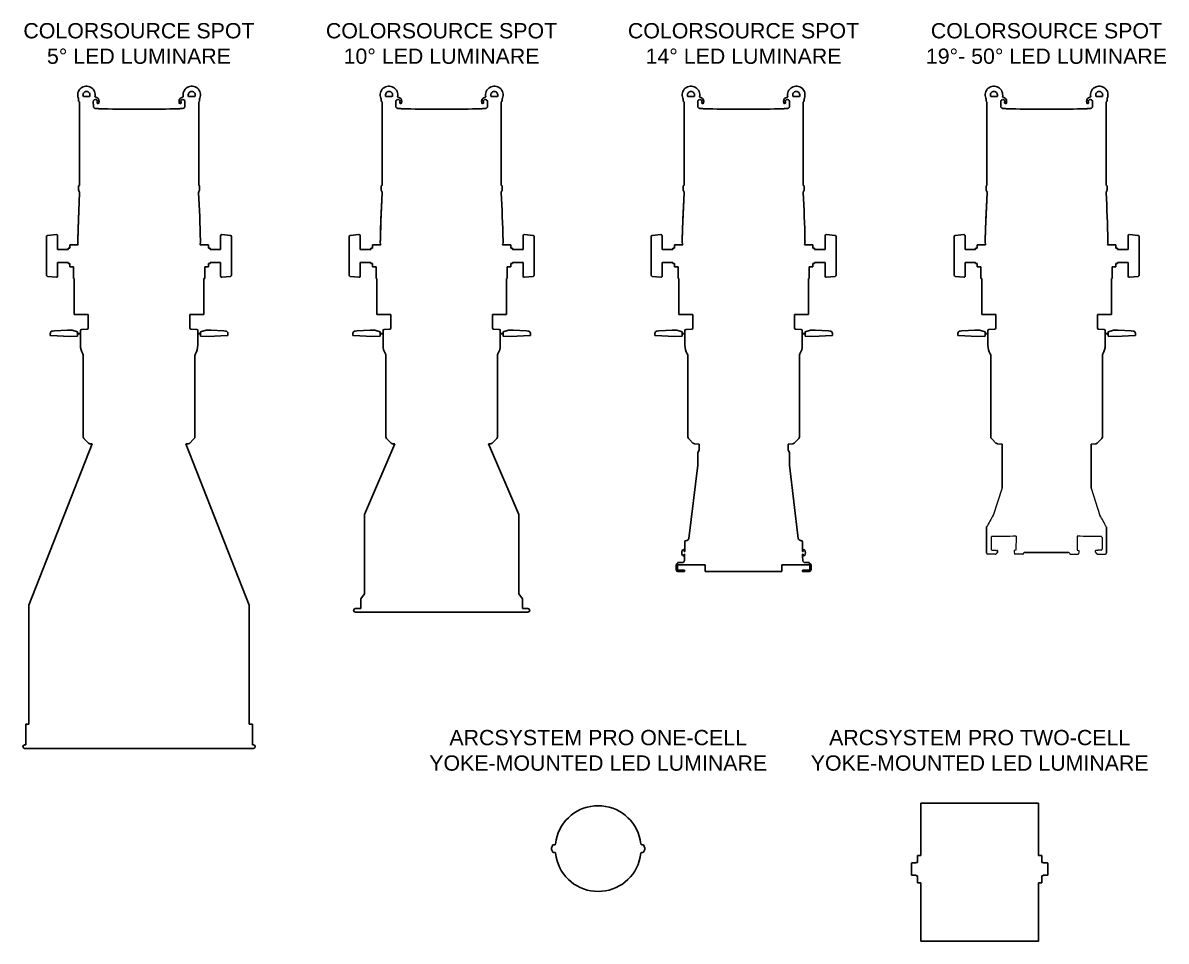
# Model space of a CAD drawing. Header units: inches. Extents: x 0 to 310, y 0 to 246.
# Drawn here: x 65.7 to 131.2, y 192.9 to 245.5 of the extents above; entities that cross this region are included whole.
import ezdxf

# ---------------------------------------------------------------- set-up
doc = ezdxf.new("R2010")
doc.units = ezdxf.units.IN
doc.header["$MEASUREMENT"] = 0
doc.layers.add('TEXT', color=1, linetype='Continuous')
doc.styles.add('ARIAL', font='arial.ttf')

msp = doc.modelspace()

# ---------------------------------------------------------------- linework, layer by layer
for p, q in [((68.898, 241.043), (68.898, 241.166)), ((68.948, 236.219), (68.948, 241.02)), ((69.739, 241.028), (69.743, 240.705)), ((74.989, 241.028), (74.985, 240.705)), ((75.78, 236.219), (75.78, 241.02)), ((75.831, 241.043), (75.831, 241.166)), ((86.23, 241.043), (86.23, 241.166)), ((86.28, 236.219), (86.28, 241.02)), ((87.071, 241.028), (87.075, 240.705)), ((92.321, 241.028), (92.317, 240.705)), ((93.113, 236.219), (93.113, 241.02)), ((93.163, 241.043), (93.163, 241.166)), ((103.528, 241.043), (103.528, 241.166)), ((103.578, 236.219), (103.578, 241.02)), ((104.369, 241.028), (104.373, 240.705)), ((109.619, 241.028), (109.615, 240.705)), ((110.41, 236.219), (110.41, 241.02)), ((110.461, 241.043), (110.461, 241.166)), ((120.882, 241.043), (120.882, 241.166)), ((120.932, 236.219), (120.932, 241.02)), ((121.723, 241.028), (121.727, 240.705)), ((126.973, 241.028), (126.969, 240.705)), ((127.764, 236.219), (127.764, 241.02)), ((127.815, 241.043), (127.815, 241.166)), ((68.948, 240.998), (68.948, 236.224)), ((69.781, 240.66), (69.743, 240.705)), ((70.022, 240.887), (69.963, 240.943)), ((70.058, 240.617), (70.344, 240.602)), ((74.67, 240.617), (74.384, 240.602)), ((74.706, 240.887), (74.765, 240.943)), ((74.948, 240.66), (74.985, 240.705)), ((75.781, 236.224), (75.781, 240.998)), ((86.28, 240.998), (86.28, 236.224)), ((87.113, 240.66), (87.075, 240.705)), ((87.354, 240.887), (87.296, 240.943)), ((87.39, 240.617), (87.676, 240.602)), ((92.002, 240.617), (91.716, 240.602)), ((92.039, 240.887), (92.097, 240.943)), ((92.28, 240.66), (92.317, 240.705)), ((93.113, 236.224), (93.113, 240.998)), ((103.578, 240.998), (103.578, 236.224)), ((104.411, 240.66), (104.373, 240.705)), ((104.652, 240.887), (104.593, 240.943)), ((104.688, 240.617), (104.974, 240.602)), ((109.3, 240.617), (109.014, 240.602)), ((109.336, 240.887), (109.395, 240.943)), ((109.577, 240.66), (109.615, 240.705)), ((110.411, 236.224), (110.411, 240.998)), ((120.932, 240.998), (120.932, 236.224)), ((121.765, 240.66), (121.727, 240.705)), ((122.006, 240.887), (121.947, 240.943)), ((122.042, 240.617), (122.328, 240.602)), ((126.654, 240.617), (126.368, 240.602)), ((126.69, 240.887), (126.749, 240.943)), ((126.932, 240.66), (126.969, 240.705)), ((127.765, 236.224), (127.765, 240.998)), ((68.897, 235.98), (68.897, 236.177)), ((68.939, 235.875), (68.914, 235.917)), ((75.79, 235.875), (75.814, 235.917)), ((75.83, 236.181), (75.831, 236.177)), ((75.831, 236.177), (75.831, 235.98)), ((86.23, 235.98), (86.23, 236.177)), ((86.271, 235.875), (86.246, 235.917)), ((93.122, 235.875), (93.146, 235.917)), ((93.163, 236.181), (93.163, 236.177)), ((93.163, 236.177), (93.163, 235.98)), ((103.527, 235.98), (103.527, 236.177)), ((103.569, 235.875), (103.544, 235.917)), ((110.42, 235.875), (110.444, 235.917)), ((110.46, 236.181), (110.461, 236.177)), ((110.461, 236.177), (110.461, 235.98)), ((120.881, 235.98), (120.881, 236.177)), ((120.923, 235.875), (120.898, 235.917)), ((127.774, 235.875), (127.798, 235.917)), ((127.814, 236.181), (127.815, 236.177)), ((127.815, 236.177), (127.815, 235.98)), ((67.068, 233.186), (67.068, 233.295)), ((67.068, 232.13), (67.068, 233.186)), ((67.625, 233.404), (67.125, 233.352)), ((67.693, 233.349), (67.693, 233.212)), ((67.693, 233.212), (67.693, 232.56)), ((77.036, 233.349), (77.036, 233.212)), ((77.036, 233.212), (77.036, 232.56)), ((77.104, 233.404), (77.604, 233.352)), ((77.661, 233.186), (77.661, 233.295)), ((77.661, 232.13), (77.661, 233.186)), ((84.4, 233.186), (84.4, 233.295)), ((84.4, 232.13), (84.4, 233.186)), ((84.957, 233.404), (84.457, 233.352)), ((85.025, 233.349), (85.025, 233.212)), ((85.025, 233.212), (85.025, 232.56)), ((94.368, 233.349), (94.368, 233.212)), ((94.368, 233.212), (94.368, 232.56)), ((94.436, 233.404), (94.936, 233.352)), ((94.993, 233.186), (94.993, 233.295)), ((94.993, 232.13), (94.993, 233.186)), ((101.698, 233.186), (101.698, 233.295)), ((101.698, 232.13), (101.698, 233.186)), ((102.255, 233.404), (101.755, 233.352)), ((102.323, 233.349), (102.323, 233.212)), ((102.323, 233.212), (102.323, 232.56)), ((111.666, 233.349), (111.666, 233.212)), ((111.666, 233.212), (111.666, 232.56)), ((111.734, 233.404), (112.234, 233.352)), ((112.291, 233.186), (112.291, 233.295)), ((112.291, 232.13), (112.291, 233.186)), ((119.052, 233.186), (119.052, 233.295)), ((119.052, 232.13), (119.052, 233.186)), ((119.609, 233.404), (119.109, 233.352)), ((119.677, 233.349), (119.677, 233.212)), ((119.677, 233.212), (119.677, 232.56)), ((129.02, 233.349), (129.02, 233.212)), ((129.02, 233.212), (129.02, 232.56)), ((129.088, 233.404), (129.588, 233.352)), ((129.645, 233.186), (129.645, 233.295)), ((129.645, 232.13), (129.645, 233.186)), ((68.301, 232.56), (67.693, 232.56)), ((68.318, 232.623), (68.301, 232.623)), ((68.301, 232.56), (68.301, 232.623)), ((68.396, 232.623), (68.318, 232.623)), ((68.873, 232.81), (68.396, 232.81)), ((68.396, 232.81), (68.396, 232.623)), ((68.851, 232.948), (68.85, 232.951)), ((76.333, 232.81), (75.856, 232.81)), ((75.873, 233.053), (75.878, 233.053)), ((75.878, 233.053), (75.878, 233.057)), ((75.878, 232.948), (75.878, 232.951)), ((76.333, 232.81), (76.333, 232.623)), ((76.411, 232.623), (76.333, 232.623)), ((76.427, 232.623), (76.411, 232.623)), ((76.427, 232.56), (76.427, 232.623)), ((76.427, 232.56), (77.036, 232.56)), ((85.633, 232.56), (85.025, 232.56)), ((85.65, 232.623), (85.633, 232.623)), ((85.633, 232.56), (85.633, 232.623)), ((85.728, 232.623), (85.65, 232.623)), ((86.205, 232.81), (85.728, 232.81)), ((85.728, 232.81), (85.728, 232.623)), ((86.183, 232.948), (86.182, 232.951)), ((93.665, 232.81), (93.188, 232.81)), ((93.205, 233.053), (93.21, 233.053)), ((93.21, 233.053), (93.21, 233.057)), ((93.21, 232.948), (93.211, 232.951)), ((93.665, 232.81), (93.665, 232.623)), ((93.743, 232.623), (93.665, 232.623)), ((93.759, 232.623), (93.743, 232.623)), ((93.759, 232.56), (93.759, 232.623)), ((93.759, 232.56), (94.368, 232.56)), ((102.931, 232.56), (102.323, 232.56)), ((102.948, 232.623), (102.931, 232.623)), ((102.931, 232.56), (102.931, 232.623)), ((103.026, 232.623), (102.948, 232.623)), ((103.502, 232.81), (103.026, 232.81)), ((103.026, 232.81), (103.026, 232.623)), ((103.48, 232.948), (103.48, 232.951)), ((110.963, 232.81), (110.486, 232.81)), ((110.502, 233.053), (110.508, 233.053)), ((110.508, 233.053), (110.508, 233.057)), ((110.508, 232.948), (110.508, 232.951)), ((110.963, 232.81), (110.963, 232.623)), ((111.041, 232.623), (110.963, 232.623)), ((111.057, 232.623), (111.041, 232.623)), ((111.057, 232.56), (111.057, 232.623)), ((111.057, 232.56), (111.666, 232.56)), ((120.285, 232.56), (119.677, 232.56)), ((120.302, 232.623), (120.285, 232.623)), ((120.285, 232.56), (120.285, 232.623)), ((120.38, 232.623), (120.302, 232.623)), ((120.857, 232.81), (120.38, 232.81)), ((120.38, 232.81), (120.38, 232.623)), ((120.834, 232.948), (120.834, 232.951)), ((128.317, 232.81), (127.84, 232.81)), ((127.857, 233.053), (127.862, 233.053)), ((127.862, 233.053), (127.862, 233.057)), ((127.862, 232.948), (127.862, 232.951)), ((128.317, 232.81), (128.317, 232.623)), ((128.395, 232.623), (128.317, 232.623)), ((128.411, 232.623), (128.395, 232.623)), ((128.411, 232.56), (128.411, 232.623)), ((128.411, 232.56), (129.02, 232.56)), ((67.068, 232.13), (67.068, 232.038)), ((67.068, 231.076), (67.068, 232.038)), ((77.661, 232.13), (77.661, 232.038)), ((77.661, 231.076), (77.661, 232.038)), ((84.4, 232.13), (84.4, 232.038)), ((84.4, 231.076), (84.4, 232.038)), ((94.993, 232.13), (94.993, 232.038)), ((94.993, 231.076), (94.993, 232.038)), ((101.698, 232.13), (101.698, 232.038)), ((101.698, 231.076), (101.698, 232.038)), ((112.291, 232.13), (112.291, 232.038)), ((112.291, 231.076), (112.291, 232.038)), ((119.052, 232.13), (119.052, 232.038)), ((119.052, 231.076), (119.052, 232.038)), ((129.645, 232.13), (129.645, 232.038)), ((129.645, 231.076), (129.645, 232.038)), ((67.068, 231.184), (67.068, 231.076)), ((67.693, 231.81), (68.301, 231.81)), ((67.693, 231.81), (67.693, 231.021)), ((68.301, 231.748), (68.301, 231.81)), ((68.301, 231.748), (68.318, 231.748)), ((68.318, 231.748), (68.396, 231.748)), ((68.396, 231.748), (68.396, 231.56)), ((68.606, 231.56), (68.396, 231.56)), ((68.606, 230.885), (68.606, 231.56)), ((76.122, 231.56), (76.122, 230.885)), ((76.333, 231.56), (76.122, 231.56)), ((76.333, 231.748), (76.411, 231.748)), ((76.333, 231.748), (76.333, 231.56)), ((76.411, 231.748), (76.427, 231.748)), ((76.411, 231.748), (76.411, 231.748)), ((76.427, 231.748), (76.427, 231.81)), ((77.036, 231.81), (76.427, 231.81)), ((77.036, 231.81), (77.036, 231.021)), ((77.661, 231.184), (77.661, 231.076)), ((84.4, 231.184), (84.4, 231.076)), ((85.025, 231.81), (85.633, 231.81)), ((85.025, 231.81), (85.025, 231.021)), ((85.633, 231.748), (85.633, 231.81)), ((85.633, 231.748), (85.65, 231.748)), ((85.65, 231.748), (85.728, 231.748)), ((85.728, 231.748), (85.728, 231.56)), ((85.938, 231.56), (85.728, 231.56)), ((85.938, 230.885), (85.938, 231.56)), ((93.454, 231.56), (93.454, 230.885)), ((93.665, 231.56), (93.454, 231.56)), ((93.665, 231.748), (93.743, 231.748)), ((93.665, 231.748), (93.665, 231.56)), ((93.743, 231.748), (93.759, 231.748)), ((93.743, 231.748), (93.743, 231.748)), ((93.759, 231.748), (93.759, 231.81)), ((94.368, 231.81), (93.759, 231.81)), ((94.368, 231.81), (94.368, 231.021)), ((94.993, 231.184), (94.993, 231.076)), ((101.698, 231.184), (101.698, 231.076)), ((102.323, 231.81), (102.931, 231.81)), ((102.323, 231.81), (102.323, 231.021)), ((102.931, 231.748), (102.931, 231.81)), ((102.931, 231.748), (102.948, 231.748)), ((102.948, 231.748), (103.026, 231.748)), ((103.026, 231.748), (103.026, 231.56)), ((103.236, 231.56), (103.026, 231.56)), ((103.236, 230.885), (103.236, 231.56)), ((110.752, 231.56), (110.752, 230.885)), ((110.963, 231.56), (110.752, 231.56)), ((110.963, 231.748), (111.041, 231.748)), ((110.963, 231.748), (110.963, 231.56)), ((111.041, 231.748), (111.057, 231.748)), ((111.041, 231.748), (111.041, 231.748)), ((111.057, 231.748), (111.057, 231.81)), ((111.666, 231.81), (111.057, 231.81)), ((111.666, 231.81), (111.666, 231.021)), ((112.291, 231.184), (112.291, 231.076)), ((119.052, 231.184), (119.052, 231.076)), ((119.677, 231.81), (120.285, 231.81)), ((119.677, 231.81), (119.677, 231.021)), ((120.285, 231.748), (120.285, 231.81)), ((120.285, 231.748), (120.302, 231.748)), ((120.302, 231.748), (120.38, 231.748)), ((120.38, 231.748), (120.38, 231.56)), ((120.59, 231.56), (120.38, 231.56)), ((120.59, 230.885), (120.59, 231.56)), ((128.106, 231.56), (128.106, 230.885)), ((128.317, 231.56), (128.106, 231.56)), ((128.317, 231.748), (128.395, 231.748)), ((128.317, 231.748), (128.317, 231.56)), ((128.395, 231.748), (128.411, 231.748)), ((128.395, 231.748), (128.395, 231.748)), ((128.411, 231.748), (128.411, 231.81)), ((129.02, 231.81), (128.411, 231.81)), ((129.02, 231.81), (129.02, 231.021)), ((129.645, 231.184), (129.645, 231.076)), ((67.124, 231.013), (67.625, 230.966)), ((68.606, 230.885), (68.654, 230.885)), ((68.654, 228.829), (68.654, 230.885)), ((76.122, 230.885), (76.074, 230.885)), ((76.074, 230.885), (76.074, 228.829)), ((77.605, 231.013), (77.104, 230.966)), ((84.456, 231.013), (84.957, 230.966)), ((85.938, 230.885), (85.986, 230.885)), ((85.986, 228.829), (85.986, 230.885)), ((93.454, 230.885), (93.406, 230.885)), ((93.406, 230.885), (93.406, 228.829)), ((94.937, 231.013), (94.436, 230.966)), ((101.754, 231.013), (102.255, 230.966)), ((103.236, 230.885), (103.284, 230.885)), ((103.284, 228.829), (103.284, 230.885)), ((110.752, 230.885), (110.704, 230.885)), ((110.704, 230.885), (110.704, 228.829)), ((112.235, 231.013), (111.734, 230.966)), ((119.108, 231.013), (119.609, 230.966)), ((120.59, 230.885), (120.638, 230.885)), ((120.638, 228.829), (120.638, 230.885)), ((128.106, 230.885), (128.058, 230.885)), ((128.058, 230.885), (128.058, 228.829)), ((129.589, 231.013), (129.088, 230.966)), ((69.454, 228.829), (68.654, 228.829)), ((69.454, 228.053), (69.454, 228.829)), ((75.274, 228.829), (75.274, 228.053)), ((76.074, 228.829), (75.274, 228.829)), ((86.786, 228.829), (85.986, 228.829)), ((86.786, 228.053), (86.786, 228.829)), ((92.606, 228.829), (92.606, 228.053)), ((93.406, 228.829), (92.606, 228.829)), ((104.084, 228.829), (103.284, 228.829)), ((104.084, 228.053), (104.084, 228.829)), ((109.904, 228.829), (109.904, 228.053)), ((110.704, 228.829), (109.904, 228.829)), ((121.438, 228.829), (120.638, 228.829)), ((121.438, 228.053), (121.438, 228.829)), ((127.258, 228.829), (127.258, 228.053)), ((128.058, 228.829), (127.258, 228.829)), ((67.511, 227.884), (68.263, 227.923)), ((68.529, 227.929), (68.839, 227.837)), ((69.004, 227.743), (69.004, 227.912)), ((69.063, 227.974), (69.396, 227.991)), ((75.333, 227.991), (75.665, 227.974)), ((75.724, 227.912), (75.724, 227.743)), ((76.199, 227.929), (75.889, 227.837)), ((77.217, 227.884), (76.466, 227.923)), ((84.843, 227.884), (85.595, 227.923)), ((85.861, 227.929), (86.171, 227.837)), ((86.336, 227.743), (86.336, 227.912)), ((86.395, 227.974), (86.728, 227.991)), ((92.665, 227.991), (92.998, 227.974)), ((93.056, 227.912), (93.056, 227.743)), ((93.532, 227.929), (93.221, 227.837)), ((94.549, 227.884), (93.798, 227.923)), ((102.141, 227.884), (102.893, 227.923)), ((103.159, 227.929), (103.469, 227.837)), ((103.634, 227.743), (103.634, 227.912)), ((103.693, 227.974), (104.025, 227.991)), ((109.963, 227.991), (110.295, 227.974)), ((110.354, 227.912), (110.354, 227.743)), ((110.829, 227.929), (110.519, 227.837)), ((111.847, 227.884), (111.096, 227.923)), ((119.495, 227.884), (120.247, 227.923)), ((120.513, 227.929), (120.823, 227.837)), ((120.988, 227.743), (120.988, 227.912)), ((121.047, 227.974), (121.379, 227.991)), ((127.317, 227.991), (127.649, 227.974)), ((127.708, 227.912), (127.708, 227.743)), ((128.183, 227.929), (127.873, 227.837)), ((129.201, 227.884), (128.45, 227.923)), ((67.279, 227.624), (67.279, 227.743)), ((67.316, 227.622), (67.279, 227.624)), ((67.316, 227.622), (68.403, 227.565)), ((67.407, 227.878), (67.511, 227.884)), ((68.403, 227.565), (68.839, 227.59)), ((68.839, 227.837), (68.839, 227.743)), ((68.839, 227.743), (69.004, 227.743)), ((68.839, 227.713), (69.004, 227.713)), ((68.839, 227.59), (68.839, 227.713)), ((69.004, 227.065), (69.004, 227.713)), ((75.889, 227.743), (75.724, 227.743)), ((75.889, 227.713), (75.724, 227.713)), ((75.724, 227.713), (75.724, 227.065)), ((75.889, 227.837), (75.889, 227.743)), ((75.889, 227.713), (75.889, 227.591)), ((75.889, 227.59), (75.889, 227.687)), ((76.325, 227.565), (75.889, 227.59)), ((77.412, 227.622), (76.325, 227.565)), ((77.321, 227.878), (77.217, 227.884)), ((77.412, 227.622), (77.449, 227.624)), ((77.449, 227.624), (77.449, 227.743)), ((84.611, 227.624), (84.611, 227.743)), ((84.648, 227.622), (84.611, 227.624)), ((84.648, 227.622), (85.735, 227.565)), ((84.739, 227.878), (84.843, 227.884)), ((85.735, 227.565), (86.171, 227.59)), ((86.171, 227.837), (86.171, 227.743)), ((86.171, 227.743), (86.336, 227.743)), ((86.171, 227.713), (86.336, 227.713)), ((86.171, 227.59), (86.171, 227.713)), ((86.336, 227.065), (86.336, 227.713)), ((93.221, 227.743), (93.056, 227.743)), ((93.221, 227.713), (93.056, 227.713)), ((93.056, 227.713), (93.056, 227.065)), ((93.221, 227.837), (93.221, 227.743)), ((93.221, 227.713), (93.221, 227.591)), ((93.221, 227.59), (93.221, 227.687)), ((93.657, 227.565), (93.221, 227.59)), ((94.744, 227.622), (93.657, 227.565)), ((94.653, 227.878), (94.549, 227.884)), ((94.744, 227.622), (94.781, 227.624)), ((94.781, 227.624), (94.781, 227.743)), ((101.909, 227.624), (101.909, 227.743)), ((101.946, 227.622), (101.909, 227.624)), ((101.946, 227.622), (103.033, 227.565)), ((102.037, 227.878), (102.141, 227.884)), ((103.033, 227.565), (103.469, 227.59)), ((103.469, 227.837), (103.469, 227.743)), ((103.469, 227.743), (103.634, 227.743)), ((103.469, 227.713), (103.634, 227.713)), ((103.469, 227.59), (103.469, 227.713)), ((103.634, 227.065), (103.634, 227.713)), ((110.519, 227.743), (110.354, 227.743)), ((110.519, 227.713), (110.354, 227.713)), ((110.354, 227.713), (110.354, 227.065)), ((110.519, 227.837), (110.519, 227.743)), ((110.519, 227.713), (110.519, 227.591)), ((110.519, 227.59), (110.519, 227.687)), ((110.955, 227.565), (110.519, 227.59)), ((112.042, 227.622), (110.955, 227.565)), ((111.951, 227.878), (111.847, 227.884)), ((112.042, 227.622), (112.079, 227.624)), ((112.079, 227.624), (112.079, 227.743)), ((119.263, 227.624), (119.263, 227.743)), ((119.3, 227.622), (119.263, 227.624)), ((119.3, 227.622), (120.387, 227.565)), ((119.391, 227.878), (119.495, 227.884)), ((120.387, 227.565), (120.823, 227.59)), ((120.823, 227.837), (120.823, 227.743)), ((120.823, 227.743), (120.988, 227.743)), ((120.823, 227.713), (120.988, 227.713)), ((120.823, 227.59), (120.823, 227.713)), ((120.988, 227.065), (120.988, 227.713)), ((127.873, 227.743), (127.708, 227.743)), ((127.873, 227.713), (127.708, 227.713)), ((127.708, 227.713), (127.708, 227.065)), ((127.873, 227.837), (127.873, 227.743)), ((127.873, 227.713), (127.873, 227.591)), ((127.873, 227.59), (127.873, 227.687)), ((128.309, 227.565), (127.873, 227.59)), ((129.396, 227.622), (128.309, 227.565)), ((129.305, 227.878), (129.201, 227.884)), ((129.396, 227.622), (129.433, 227.624)), ((129.433, 227.624), (129.433, 227.743)), ((69.161, 226.526), (69.138, 226.565)), ((69.169, 221.811), (69.169, 226.495)), ((75.559, 226.495), (75.559, 221.811)), ((75.59, 226.565), (75.567, 226.526)), ((86.493, 226.526), (86.47, 226.565)), ((86.501, 221.811), (86.501, 226.495)), ((92.891, 226.495), (92.891, 221.811)), ((92.922, 226.565), (92.9, 226.526)), ((103.791, 226.526), (103.768, 226.565)), ((103.799, 221.811), (103.799, 226.495)), ((110.189, 226.495), (110.189, 221.811)), ((110.22, 226.565), (110.197, 226.526)), ((121.145, 226.526), (121.122, 226.565)), ((121.153, 221.811), (121.153, 226.495)), ((127.543, 226.495), (127.543, 221.811)), ((127.574, 226.565), (127.551, 226.526)), ((69.681, 221.411), (66.054, 212.18)), ((69.264, 221.665), (69.206, 221.722)), ((69.463, 221.465), (69.264, 221.665)), ((69.469, 221.459), (69.463, 221.465)), ((69.547, 221.423), (69.681, 221.411)), ((75.042, 221.411), (75.182, 221.423)), ((78.668, 212.18), (75.042, 221.411)), ((75.266, 221.465), (75.259, 221.459)), ((75.465, 221.665), (75.266, 221.465)), ((75.523, 221.722), (75.465, 221.665)), ((87.007, 221.412), (85.279, 217.376)), ((86.596, 221.665), (86.538, 221.722)), ((86.795, 221.465), (86.596, 221.665)), ((86.801, 221.459), (86.795, 221.465)), ((86.879, 221.423), (87.007, 221.412)), ((92.38, 221.411), (92.514, 221.423)), ((94.107, 217.376), (92.38, 221.411)), ((92.598, 221.465), (92.592, 221.459)), ((92.797, 221.665), (92.598, 221.465)), ((92.855, 221.722), (92.797, 221.665)), ((103.893, 221.665), (103.836, 221.722)), ((104.093, 221.465), (103.893, 221.665)), ((104.099, 221.459), (104.093, 221.465)), ((104.176, 221.423), (104.441, 221.4)), ((104.441, 221.4), (104.441, 221.049)), ((109.541, 221.399), (109.812, 221.423)), ((109.541, 221.049), (109.541, 221.399)), ((109.896, 221.465), (109.889, 221.459)), ((110.095, 221.665), (109.896, 221.465)), ((110.152, 221.722), (110.095, 221.665)), ((121.247, 221.665), (121.19, 221.722)), ((121.447, 221.465), (121.247, 221.665)), ((121.453, 221.459), (121.447, 221.465)), ((121.53, 221.423), (121.798, 221.4)), ((121.798, 221.4), (121.798, 218.898)), ((126.898, 221.4), (127.166, 221.423)), ((126.898, 218.879), (126.898, 221.4)), ((127.25, 221.465), (127.243, 221.459)), ((127.449, 221.665), (127.25, 221.465)), ((127.506, 221.722), (127.449, 221.665)), ((104.441, 221.049), (104.366, 220.923)), ((104.366, 220.923), (104.366, 220.209)), ((109.617, 220.923), (109.541, 221.049)), ((109.617, 220.209), (109.617, 220.923)), ((104.365, 220.194), (103.857, 215.999)), ((110.125, 215.999), (109.618, 220.194)), ((85.279, 217.376), (85.279, 212.833)), ((94.107, 212.833), (94.107, 217.376)), ((120.915, 215.172), (120.915, 216.655)), ((127.775, 215.172), (127.775, 216.642)), ((103.625, 215.802), (103.618, 215.396)), ((103.713, 215.889), (103.733, 215.889)), ((110.249, 215.889), (110.269, 215.889)), ((110.364, 215.396), (110.357, 215.802)), ((103.504, 215.339), (103.556, 215.339)), ((103.556, 215.017), (103.504, 215.017)), ((103.556, 215.368), (103.579, 215.368)), ((103.556, 215.361), (103.556, 215.368)), ((103.556, 215.339), (103.556, 215.361)), ((103.556, 214.993), (103.556, 215.017)), ((103.556, 214.987), (103.556, 214.993)), ((103.579, 214.987), (103.556, 214.987)), ((103.579, 215.361), (103.579, 215.368)), ((103.579, 215.361), (103.579, 215.32)), ((103.579, 215.32), (103.579, 215.312)), ((103.579, 215.26), (103.579, 215.312)), ((103.579, 215.26), (103.617, 215.26)), ((103.614, 215.096), (103.579, 215.096)), ((103.579, 215.042), (103.579, 215.096)), ((103.579, 215.042), (103.579, 215.035)), ((103.579, 215.035), (103.579, 214.993)), ((103.579, 214.987), (103.579, 214.993)), ((103.61, 214.959), (103.607, 214.739)), ((110.403, 215.26), (110.365, 215.26)), ((110.368, 215.096), (110.403, 215.096)), ((110.376, 214.739), (110.372, 214.959)), ((110.426, 215.368), (110.403, 215.368)), ((110.403, 215.361), (110.403, 215.368)), ((110.403, 215.361), (110.403, 215.32)), ((110.403, 215.32), (110.403, 215.312)), ((110.403, 215.26), (110.403, 215.312)), ((110.403, 215.042), (110.403, 215.096)), ((110.403, 215.042), (110.403, 215.035)), ((110.403, 215.035), (110.403, 214.993)), ((110.403, 214.987), (110.403, 214.993)), ((110.403, 214.987), (110.426, 214.987)), ((110.426, 215.361), (110.426, 215.368)), ((110.426, 215.339), (110.426, 215.361)), ((110.479, 215.339), (110.426, 215.339)), ((110.426, 215.017), (110.479, 215.017)), ((110.426, 214.993), (110.426, 215.017)), ((110.426, 214.987), (110.426, 214.993)), ((123.105, 215.2), (125.586, 215.2)), ((103.125, 214.214), (103.125, 214.464)), ((103.2, 214.214), (103.2, 214.464)), ((104.79, 214.494), (103.23, 214.494)), ((103.23, 214.184), (103.485, 214.184)), ((103.231, 214.617), (103.231, 214.569)), ((103.231, 214.617), (103.482, 214.617)), ((103.485, 214.184), (103.61, 214.184)), ((103.61, 214.184), (103.61, 214.109)), ((104.79, 214.214), (104.79, 214.494)), ((104.79, 214.214), (104.79, 214.184)), ((104.79, 214.109), (104.79, 214.184)), ((109.19, 214.494), (110.75, 214.494)), ((109.19, 214.494), (109.19, 214.214)), ((109.19, 214.184), (109.19, 214.214)), ((109.19, 214.184), (109.19, 214.109)), ((110.37, 214.109), (110.37, 214.184)), ((110.37, 214.184), (110.495, 214.184)), ((110.495, 214.184), (110.75, 214.184)), ((110.501, 214.617), (110.751, 214.617)), ((110.75, 214.569), (110.751, 214.569)), ((110.751, 214.569), (110.751, 214.617)), ((110.78, 214.464), (110.78, 214.214)), ((110.855, 214.464), (110.855, 214.214)), ((103.23, 214.109), (103.485, 214.109)), ((103.61, 214.109), (103.485, 214.109)), ((104.915, 214.109), (104.79, 214.109)), ((104.915, 214.109), (105.51, 214.109)), ((105.51, 214.109), (106.577, 214.109)), ((106.581, 214.109), (106.706, 214.109)), ((106.706, 214.109), (107.331, 214.109)), ((107.331, 214.109), (107.456, 214.109)), ((107.459, 214.109), (108.47, 214.109)), ((108.47, 214.109), (109.065, 214.109)), ((109.19, 214.109), (109.065, 214.109)), ((110.495, 214.109), (110.37, 214.109)), ((110.495, 214.109), (110.75, 214.109)), ((85.279, 212.833), (85.067, 212.541)), ((85.067, 212.541), (85.067, 211.978)), ((94.32, 212.541), (94.107, 212.833)), ((94.32, 211.978), (94.32, 212.541)), ((66.054, 212.18), (66.054, 205.362)), ((78.668, 205.362), (78.668, 212.18)), ((85.067, 211.978), (84.746, 211.978)), ((94.64, 211.778), (84.746, 211.778)), ((94.64, 211.978), (94.32, 211.978)), ((65.867, 205.362), (65.867, 204.173)), ((66.054, 205.362), (65.867, 205.362)), ((78.856, 205.362), (78.668, 205.362)), ((78.856, 204.173), (78.856, 205.362)), ((65.867, 204.173), (65.806, 204.173)), ((65.806, 203.973), (78.916, 203.973)), ((78.916, 204.173), (78.856, 204.173)), ((117.153, 200.843), (117.257, 200.843)), ((117.153, 200.843), (117.153, 197.841)), ((123.773, 200.843), (117.257, 200.843)), ((123.773, 200.843), (123.877, 200.843)), ((123.877, 197.841), (123.877, 200.843)), ((96.19, 198.447), (96.088, 198.447)), ((96.217, 198.481), (96.19, 198.481)), ((96.19, 198.481), (96.19, 198.447)), ((96.217, 198.481), (96.25, 198.731)), ((96.25, 198.731), (96.256, 198.731)), ((101.074, 198.731), (101.068, 198.731)), ((101.107, 198.481), (101.074, 198.731)), ((101.107, 198.481), (101.134, 198.481)), ((101.134, 198.481), (101.134, 198.447)), ((101.134, 198.447), (101.236, 198.447)), ((95.995, 198.264), (95.995, 198.197)), ((96.088, 198.014), (96.19, 198.014)), ((96.19, 198.014), (96.19, 197.981)), ((96.19, 197.981), (96.217, 197.981)), ((101.134, 197.981), (101.107, 197.981)), ((101.236, 198.014), (101.134, 198.014)), ((101.134, 198.014), (101.134, 197.981)), ((101.329, 198.264), (101.329, 198.197)), ((116.948, 197.841), (116.948, 197.441)), ((116.948, 197.841), (117.153, 197.841)), ((124.082, 197.841), (123.877, 197.841)), ((124.082, 197.841), (124.082, 197.441)), ((96.256, 197.731), (96.25, 197.731)), ((101.068, 197.731), (101.074, 197.731)), ((116.609, 197.399), (116.622, 197.407)), ((116.609, 197.399), (116.609, 196.708)), ((116.622, 197.407), (116.873, 197.407)), ((116.948, 197.441), (116.873, 197.441)), ((116.873, 197.407), (116.873, 197.441)), ((124.082, 197.441), (124.157, 197.441)), ((124.157, 197.407), (124.157, 197.441)), ((124.408, 197.407), (124.157, 197.407)), ((124.421, 197.399), (124.408, 197.407)), ((124.421, 197.399), (124.421, 196.708)), ((116.609, 196.708), (116.622, 196.701)), ((116.622, 196.701), (116.873, 196.701)), ((116.873, 196.666), (116.873, 196.701)), ((116.873, 196.666), (116.948, 196.666)), ((116.948, 196.666), (116.948, 196.266)), ((124.157, 196.666), (124.082, 196.666)), ((124.082, 196.666), (124.082, 196.266)), ((124.157, 196.666), (124.157, 196.701)), ((124.408, 196.701), (124.157, 196.701)), ((124.421, 196.708), (124.408, 196.701)), ((117.153, 196.266), (116.948, 196.266)), ((117.153, 192.93), (117.153, 196.266)), ((123.877, 196.266), (123.877, 192.93)), ((123.877, 196.266), (124.082, 196.266)), ((117.257, 192.93), (117.153, 192.93)), ((117.257, 192.93), (117.257, 192.93)), ((123.773, 192.93), (117.257, 192.93)), ((123.877, 192.93), (123.773, 192.93)), ((123.773, 192.93), (123.773, 192.93))]:
    msp.add_line(p, q)
at = {"linetype": 'Continuous', "lineweight": 15}
for p, q in [((121.798, 218.898), (121.284, 217.321)), ((126.898, 218.879), (127.407, 217.321)), ((122.6, 216.121), (122.59, 215.336)), ((126.09, 216.121), (126.101, 215.336)), ((122.489, 215.272), (122.487, 215.254)), ((122.487, 215.254), (122.488, 215.236)), ((122.488, 215.236), (122.514, 215.114)), ((122.494, 215.292), (122.489, 215.272)), ((122.498, 215.301), (122.494, 215.292)), ((122.504, 215.308), (122.498, 215.301)), ((122.511, 215.312), (122.504, 215.308)), ((122.59, 215.336), (122.511, 215.312)), ((122.514, 215.114), (122.525, 215.103)), ((122.525, 215.103), (122.537, 215.097)), ((122.988, 215.105), (122.537, 215.097)), ((123.102, 215.2), (123.102, 215.2)), ((125.588, 215.2), (125.588, 215.2)), ((125.703, 215.105), (126.154, 215.097)), ((126.101, 215.336), (126.18, 215.312)), ((126.165, 215.103), (126.154, 215.097)), ((126.176, 215.114), (126.165, 215.103)), ((126.203, 215.236), (126.176, 215.114)), ((126.18, 215.312), (126.186, 215.308)), ((126.186, 215.308), (126.192, 215.301)), ((126.192, 215.301), (126.196, 215.292)), ((126.196, 215.292), (126.201, 215.272)), ((126.201, 215.272), (126.203, 215.254)), ((126.203, 215.254), (126.203, 215.236))]:
    msp.add_line(p, q, dxfattribs=at)
at = {"flags": 128}
for points in [[(70.075, 241.028), (70.075, 241.028), (70.061, 241.117), (70.015, 241.197), (69.955, 241.249), (69.842, 241.297), (69.836, 241.298)], [(74.654, 241.028), (74.654, 241.028), (74.667, 241.117), (74.713, 241.197), (74.773, 241.249), (74.887, 241.297), (74.892, 241.298)], [(87.407, 241.028), (87.407, 241.028), (87.393, 241.117), (87.348, 241.197), (87.287, 241.249), (87.174, 241.297), (87.168, 241.298)], [(91.986, 241.028), (91.986, 241.028), (91.999, 241.117), (92.045, 241.197), (92.105, 241.249), (92.219, 241.297), (92.224, 241.298)], [(104.705, 241.028), (104.705, 241.028), (104.691, 241.117), (104.645, 241.197), (104.585, 241.249), (104.472, 241.297), (104.466, 241.298)], [(109.284, 241.028), (109.284, 241.028), (109.297, 241.117), (109.343, 241.197), (109.403, 241.249), (109.517, 241.297), (109.522, 241.298)], [(122.059, 241.028), (122.059, 241.028), (122.045, 241.117), (121.999, 241.197), (121.939, 241.249), (121.826, 241.297), (121.82, 241.298)], [(126.638, 241.028), (126.638, 241.028), (126.651, 241.117), (126.697, 241.197), (126.757, 241.249), (126.871, 241.297), (126.876, 241.298)], [(70.058, 240.617), (70.015, 240.62), (69.975, 240.623), (69.94, 240.627), (69.895, 240.632), (69.857, 240.638), (69.817, 240.645), (69.791, 240.653), (69.781, 240.66)], [(74.67, 240.617), (74.713, 240.62), (74.753, 240.623), (74.789, 240.627), (74.834, 240.632), (74.871, 240.638), (74.911, 240.645), (74.938, 240.653), (74.948, 240.66)], [(87.39, 240.617), (87.347, 240.62), (87.307, 240.623), (87.272, 240.627), (87.227, 240.632), (87.189, 240.638), (87.149, 240.645), (87.123, 240.653), (87.113, 240.66)], [(92.002, 240.617), (92.045, 240.62), (92.086, 240.623), (92.121, 240.627), (92.166, 240.632), (92.203, 240.638), (92.243, 240.645), (92.27, 240.653), (92.28, 240.66)], [(104.688, 240.617), (104.645, 240.62), (104.605, 240.623), (104.57, 240.627), (104.525, 240.632), (104.487, 240.638), (104.447, 240.645), (104.421, 240.653), (104.411, 240.66)], [(109.3, 240.617), (109.343, 240.62), (109.383, 240.623), (109.419, 240.627), (109.463, 240.632), (109.501, 240.638), (109.541, 240.645), (109.568, 240.653), (109.577, 240.66)], [(122.042, 240.617), (121.999, 240.62), (121.959, 240.623), (121.924, 240.627), (121.879, 240.632), (121.841, 240.638), (121.801, 240.645), (121.775, 240.653), (121.765, 240.66)], [(126.654, 240.617), (126.697, 240.62), (126.737, 240.623), (126.773, 240.627), (126.817, 240.632), (126.855, 240.638), (126.895, 240.645), (126.922, 240.653), (126.932, 240.66)], [(68.955, 235.807), (68.885, 234.274), (68.85, 233.057)], [(68.851, 233.074), (68.867, 233.733), (68.955, 235.805)], [(68.914, 235.917), (68.9, 235.957), (68.897, 235.98)], [(68.898, 235.982), (68.905, 235.94), (68.914, 235.919)], [(68.943, 236.223), (68.915, 236.208), (68.902, 236.194), (68.9, 236.184)], [(68.955, 235.807), (68.951, 235.849), (68.939, 235.876)], [(68.939, 235.875), (68.953, 235.835), (68.955, 235.805)], [(75.773, 235.807), (75.778, 235.849), (75.79, 235.876)], [(75.773, 235.805), (75.778, 235.847), (75.79, 235.875)], [(75.831, 235.982), (75.824, 235.94), (75.814, 235.919)], [(75.831, 235.98), (75.824, 235.938), (75.814, 235.917)], [(86.288, 235.807), (86.217, 234.274), (86.183, 233.057)], [(86.183, 233.074), (86.199, 233.733), (86.287, 235.805)], [(86.23, 235.982), (86.237, 235.94), (86.246, 235.919)], [(86.246, 235.917), (86.232, 235.957), (86.23, 235.98)], [(86.275, 236.223), (86.247, 236.208), (86.234, 236.194), (86.232, 236.184)], [(86.288, 235.807), (86.283, 235.849), (86.271, 235.876)], [(86.271, 235.875), (86.285, 235.835), (86.287, 235.805)], [(93.105, 235.807), (93.11, 235.849), (93.122, 235.876)], [(93.105, 235.805), (93.11, 235.847), (93.122, 235.875)], [(93.163, 235.982), (93.156, 235.94), (93.146, 235.919)], [(93.163, 235.98), (93.156, 235.938), (93.146, 235.917)], [(103.585, 235.807), (103.515, 234.274), (103.48, 233.057)], [(103.481, 233.074), (103.497, 233.733), (103.585, 235.805)], [(103.527, 235.982), (103.534, 235.94), (103.544, 235.919)], [(103.544, 235.917), (103.529, 235.957), (103.527, 235.98)], [(103.573, 236.223), (103.545, 236.208), (103.532, 236.194), (103.53, 236.184)], [(103.585, 235.807), (103.581, 235.849), (103.569, 235.876)], [(103.569, 235.875), (103.583, 235.835), (103.585, 235.805)], [(110.403, 235.807), (110.408, 235.849), (110.419, 235.876)], [(110.403, 235.805), (110.408, 235.847), (110.42, 235.875)], [(110.461, 235.982), (110.454, 235.94), (110.444, 235.919)], [(110.461, 235.98), (110.454, 235.938), (110.444, 235.917)], [(120.939, 235.807), (120.869, 234.274), (120.834, 233.057)], [(120.835, 233.074), (120.851, 233.733), (120.939, 235.805)], [(120.881, 235.982), (120.889, 235.94), (120.898, 235.919)], [(120.898, 235.917), (120.884, 235.957), (120.881, 235.98)], [(120.927, 236.223), (120.899, 236.208), (120.886, 236.194), (120.884, 236.184)], [(120.939, 235.807), (120.935, 235.849), (120.923, 235.876)], [(120.923, 235.875), (120.937, 235.835), (120.939, 235.805)], [(127.757, 235.807), (127.762, 235.849), (127.774, 235.876)], [(127.757, 235.805), (127.762, 235.847), (127.774, 235.875)], [(127.815, 235.982), (127.808, 235.94), (127.798, 235.919)], [(127.815, 235.98), (127.808, 235.938), (127.798, 235.917)], [(68.263, 227.923), (68.262, 227.923), (68.275, 227.923), (68.303, 227.923), (68.342, 227.924), (68.388, 227.925), (68.404, 227.926)], [(76.466, 227.923), (76.467, 227.923), (76.453, 227.923), (76.426, 227.923), (76.386, 227.924), (76.34, 227.925), (76.324, 227.926)], [(85.595, 227.923), (85.594, 227.923), (85.607, 227.923), (85.635, 227.923), (85.674, 227.924), (85.72, 227.925), (85.736, 227.926)], [(93.798, 227.923), (93.799, 227.923), (93.785, 227.923), (93.758, 227.923), (93.718, 227.924), (93.672, 227.925), (93.656, 227.926)], [(102.893, 227.923), (102.892, 227.923), (102.905, 227.923), (102.933, 227.923), (102.972, 227.924), (103.018, 227.925), (103.034, 227.926)], [(111.096, 227.923), (111.097, 227.923), (111.083, 227.923), (111.055, 227.923), (111.016, 227.924), (110.97, 227.925), (110.954, 227.926)], [(120.247, 227.923), (120.246, 227.923), (120.259, 227.923), (120.287, 227.923), (120.326, 227.924), (120.372, 227.925), (120.388, 227.926)], [(128.45, 227.923), (128.451, 227.923), (128.437, 227.923), (128.409, 227.923), (128.37, 227.924), (128.324, 227.925), (128.308, 227.926)], [(69.169, 226.495), (69.166, 226.515), (69.161, 226.526)], [(75.567, 226.526), (75.56, 226.506), (75.559, 226.495)], [(86.501, 226.495), (86.498, 226.515), (86.493, 226.526)], [(92.9, 226.526), (92.892, 226.506), (92.891, 226.495)], [(103.799, 226.495), (103.796, 226.515), (103.791, 226.526)], [(110.197, 226.526), (110.19, 226.506), (110.189, 226.495)], [(121.153, 226.495), (121.15, 226.515), (121.145, 226.526)], [(127.551, 226.526), (127.544, 226.506), (127.543, 226.495)], [(69.547, 221.423), (69.505, 221.434), (69.469, 221.459)], [(75.259, 221.459), (75.224, 221.434), (75.182, 221.423)], [(86.879, 221.423), (86.837, 221.434), (86.801, 221.459)], [(92.592, 221.459), (92.556, 221.434), (92.514, 221.423)], [(104.176, 221.423), (104.135, 221.434), (104.099, 221.459)], [(109.889, 221.459), (109.854, 221.434), (109.812, 221.423)], [(121.53, 221.423), (121.489, 221.434), (121.453, 221.459)], [(127.243, 221.459), (127.208, 221.434), (127.166, 221.423)], [(96.25, 197.731), (96.25, 197.747), (96.23, 197.879), (96.217, 197.981)], [(101.074, 197.731), (101.074, 197.747), (101.094, 197.879), (101.107, 197.981)]]:
    msp.add_lwpolyline(points, dxfattribs=at)
for centre, radius, start, end in [((69.349, 241.409), 0.5, 347.2087, 202.83888), ((75.38, 241.409), 0.5, 337.16112, 192.7913), ((86.681, 241.409), 0.5, 347.2087, 202.83888), ((92.712, 241.409), 0.5, 337.16112, 192.7913), ((103.979, 241.409), 0.5, 347.2087, 202.83888), ((110.01, 241.409), 0.5, 337.16112, 192.7913), ((121.333, 241.409), 0.5, 347.2087, 202.83888), ((127.364, 241.409), 0.5, 337.16112, 192.7913), ((68.773, 241.166), 0.125, 0, 22.83888), ((68.965, 241.125), 0.106, 230.34832, 260.61282), ((69.349, 241.409), 0.2, 90, 206.90639), ((69.349, 245.198), 3.884, 267.36806, 272.63194), ((69.349, 241.409), 0.2, 333.09361, 90), ((69.861, 241.027), 0.121, 151.3697, 179.47956), ((69.86, 241.028), 0.12, 327.45966, 151.68012), ((69.86, 241.028), 0.215, 318.94178, 0), ((74.869, 241.028), 0.215, 180, 221.05822), ((74.869, 241.028), 0.12, 28.31988, 212.54034), ((74.868, 241.027), 0.121, 0.52044, 28.6303), ((75.38, 241.409), 0.2, 90, 206.90639), ((75.38, 245.198), 3.884, 267.36806, 272.63194), ((75.38, 241.409), 0.2, 333.09361, 90), ((75.763, 241.125), 0.106, 279.38716, 309.65168), ((75.956, 241.166), 0.125, 157.16112, 180), ((86.105, 241.166), 0.125, 0, 22.83888), ((86.297, 241.125), 0.106, 230.34832, 260.61282), ((86.681, 241.409), 0.2, 90, 206.90639), ((86.681, 245.198), 3.884, 267.36806, 272.63194), ((86.681, 241.409), 0.2, 333.09361, 90), ((87.193, 241.027), 0.121, 151.3697, 179.47956), ((87.192, 241.028), 0.12, 327.45966, 151.68012), ((87.192, 241.028), 0.215, 318.94178, 0), ((92.201, 241.028), 0.215, 180, 221.05822), ((92.201, 241.028), 0.12, 28.31988, 212.54034), ((92.2, 241.027), 0.121, 0.52044, 28.6303), ((92.712, 241.409), 0.2, 90, 206.90639), ((92.712, 245.198), 3.884, 267.36806, 272.63194), ((92.712, 241.409), 0.2, 333.09361, 90), ((93.095, 241.125), 0.106, 279.38716, 309.65168), ((93.288, 241.166), 0.125, 157.16112, 180), ((103.403, 241.166), 0.125, 0, 22.83888), ((103.595, 241.125), 0.106, 230.34832, 260.61282), ((103.979, 241.409), 0.2, 90, 206.90639), ((103.979, 245.198), 3.884, 267.36806, 272.63194), ((103.979, 241.409), 0.2, 333.09361, 90), ((104.49, 241.027), 0.121, 151.3697, 179.47956), ((104.49, 241.028), 0.12, 327.45966, 151.68012), ((104.49, 241.028), 0.215, 318.94178, 0), ((109.499, 241.028), 0.215, 180, 221.05822), ((109.499, 241.028), 0.12, 28.31988, 212.54034), ((109.498, 241.027), 0.121, 0.52044, 28.6303), ((110.01, 241.409), 0.2, 90, 206.90639), ((110.01, 245.198), 3.884, 267.36806, 272.63194), ((110.01, 241.409), 0.2, 333.09361, 90), ((110.393, 241.125), 0.106, 279.38716, 309.65168), ((110.586, 241.166), 0.125, 157.16112, 180), ((120.757, 241.166), 0.125, 0, 22.83888), ((120.949, 241.125), 0.106, 230.34832, 260.61282), ((121.333, 241.409), 0.2, 90, 206.90639), ((121.333, 245.198), 3.884, 267.36806, 272.63194), ((121.333, 241.409), 0.2, 333.09361, 90), ((121.844, 241.027), 0.121, 151.3697, 179.47956), ((121.844, 241.028), 0.12, 327.45966, 151.68012), ((121.844, 241.028), 0.215, 318.94178, 0), ((126.853, 241.028), 0.215, 180, 221.05822), ((126.853, 241.028), 0.12, 28.31988, 212.54034), ((126.852, 241.027), 0.121, 0.52044, 28.6303), ((127.364, 241.409), 0.2, 90, 206.90639), ((127.364, 245.198), 3.884, 267.36806, 272.63194), ((127.364, 241.409), 0.2, 333.09361, 90), ((127.747, 241.125), 0.106, 279.38716, 309.65168), ((127.94, 241.166), 0.125, 157.16112, 180), ((69.975, 240.955), 0.016, 147.45273, 226.00693), ((72.364, 700.311), 459.714, 269.74822, 270.25178), ((74.754, 240.955), 0.016, 313.99307, 32.54727), ((87.307, 240.955), 0.016, 147.45273, 226.00693), ((89.696, 700.311), 459.714, 269.74822, 270.25178), ((92.086, 240.955), 0.016, 313.99307, 32.54727), ((104.604, 240.955), 0.016, 147.45273, 226.00693), ((106.994, 700.311), 459.714, 269.74822, 270.25178), ((109.384, 240.955), 0.016, 313.99307, 32.54727), ((121.958, 240.955), 0.016, 147.45273, 226.00693), ((124.348, 700.311), 459.714, 269.74822, 270.25178), ((126.738, 240.955), 0.016, 313.99307, 32.54727), ((68.94, 236.177), 0.0414, 98.97337, 153.99379), ((-3.353, 231.408), 79.248, 1.19229, 3.18185), ((-3.354, 231.408), 79.249, 1.20458, 3.18052), ((75.782, 236.173), 0.0485, 7.51261, 82.04368), ((75.781, 236.171), 0.0497, 27.09707, 78.10851), ((86.272, 236.177), 0.0414, 98.97337, 153.99379), ((13.979, 231.408), 79.248, 1.19229, 3.18185), ((13.979, 231.408), 79.249, 1.20458, 3.18052), ((93.114, 236.173), 0.0485, 7.51261, 82.04368), ((93.113, 236.171), 0.0497, 27.09707, 78.10851), ((103.57, 236.177), 0.0414, 98.97337, 153.99379), ((31.277, 231.408), 79.248, 1.19229, 3.18185), ((31.276, 231.408), 79.249, 1.20458, 3.18052), ((110.412, 236.173), 0.0485, 7.51261, 82.04368), ((110.411, 236.171), 0.0497, 27.09707, 78.10851), ((120.924, 236.177), 0.0414, 98.97337, 153.99379), ((48.631, 231.408), 79.248, 1.19229, 3.18185), ((48.63, 231.408), 79.249, 1.20458, 3.18052), ((127.766, 236.173), 0.0485, 7.51261, 82.04368), ((127.765, 236.171), 0.0497, 27.09707, 78.10851), ((67.128, 233.292), 0.0599, 92.67198, 177.99744), ((77.601, 233.292), 0.0599, 2.00256, 87.32802), ((84.46, 233.292), 0.0599, 92.67198, 177.99744), ((94.933, 233.292), 0.0599, 2.00256, 87.32802), ((101.757, 233.292), 0.0599, 92.67198, 177.99744), ((112.231, 233.292), 0.0599, 2.00256, 87.32802), ((119.112, 233.292), 0.0599, 92.67198, 177.99744), ((129.585, 233.292), 0.0599, 2.00256, 87.32802), ((70.335, 233.004), 1.486, 177.27887, 182.02619), ((64.474, 232.179), 4.443, 8.16209, 9.96713), ((80.254, 232.179), 4.443, 170.03287, 171.83791), ((73.317, 232.997), 2.562, 358.97083, 1.72411), ((87.667, 233.004), 1.486, 177.27887, 182.02619), ((81.806, 232.179), 4.443, 8.16209, 9.96713), ((97.586, 232.179), 4.443, 170.03287, 171.83791), ((90.649, 232.997), 2.562, 358.97083, 1.72411), ((104.965, 233.004), 1.486, 177.27887, 182.02619), ((99.104, 232.179), 4.443, 8.16209, 9.96713), ((114.884, 232.179), 4.443, 170.03287, 171.83791), ((107.947, 232.997), 2.562, 358.97083, 1.72411), ((122.319, 233.004), 1.486, 177.27887, 182.02619), ((116.458, 232.179), 4.443, 8.16209, 9.96713), ((132.238, 232.179), 4.443, 170.03287, 171.83791), ((125.301, 232.997), 2.562, 358.97083, 1.72411), ((67.13, 231.076), 0.0625, 180, 264.07655), ((77.598, 231.076), 0.0625, 275.92345, 360), ((84.462, 231.076), 0.0625, 180, 264.07655), ((94.93, 231.076), 0.0625, 275.92345, 360), ((101.76, 231.076), 0.0625, 180, 264.07655), ((112.228, 231.076), 0.0625, 275.92345, 360), ((119.114, 231.076), 0.0625, 180, 264.07655), ((129.582, 231.076), 0.0625, 275.92345, 360), ((68.404, 230.162), 2.236, 270.00303, 273.20304), ((69.066, 227.912), 0.062, 92.99954, 179.99943), ((69.392, 228.053), 0.062, 272.99918, 359.9995), ((75.336, 228.053), 0.062, 180.00075, 267.00058), ((75.662, 227.912), 0.062, 0.00038, 87.00065), ((76.324, 230.162), 2.236, 266.79696, 269.99697), ((85.736, 230.162), 2.236, 270.00303, 273.20304), ((86.398, 227.912), 0.062, 92.99954, 179.99943), ((86.724, 228.053), 0.062, 272.99918, 359.9995), ((92.668, 228.053), 0.062, 180.00075, 267.00058), ((92.994, 227.912), 0.062, 0.00038, 87.00065), ((93.656, 230.162), 2.236, 266.79696, 269.99697), ((103.034, 230.162), 2.236, 270.00303, 273.20304), ((103.696, 227.912), 0.062, 92.99954, 179.99943), ((104.022, 228.053), 0.062, 272.99918, 359.9995), ((109.966, 228.053), 0.062, 180.00075, 267.00058), ((110.292, 227.912), 0.062, 0.00038, 87.00065), ((110.954, 230.162), 2.236, 266.79696, 269.99697), ((120.388, 230.162), 2.236, 270.00303, 273.20304), ((121.05, 227.912), 0.062, 92.99954, 179.99943), ((121.376, 228.053), 0.062, 272.99918, 359.9995), ((127.32, 228.053), 0.062, 180.00075, 267.00058), ((127.646, 227.912), 0.062, 0.00038, 87.00065), ((128.308, 230.162), 2.236, 266.79696, 269.99697), ((67.415, 227.743), 0.135, 93, 180), ((75.891, 227.687), 0.00138, 180.31055, 202.70787), ((77.314, 227.743), 0.135, 0, 87), ((84.747, 227.743), 0.135, 93, 180), ((93.223, 227.687), 0.00138, 180.31055, 202.70787), ((94.646, 227.743), 0.135, 0, 87), ((102.045, 227.743), 0.135, 93, 180), ((110.521, 227.687), 0.00138, 180.31055, 202.70787), ((111.944, 227.743), 0.135, 0, 87), ((119.399, 227.743), 0.135, 93, 180), ((127.875, 227.687), 0.00138, 180.31055, 202.70787), ((129.298, 227.743), 0.135, 0, 87), ((70.004, 227.065), 1, 180.00002, 210.0005), ((74.724, 227.065), 1, 329.99949, 359.99998), ((87.336, 227.065), 1, 180.00002, 210.0005), ((92.056, 227.065), 1, 329.99949, 359.99998), ((104.634, 227.065), 1, 180.00002, 210.0005), ((109.354, 227.065), 1, 329.99949, 359.99998), ((121.988, 227.065), 1, 180.00002, 210.0005), ((126.708, 227.065), 1, 329.99949, 359.99998), ((69.294, 221.811), 0.125, 180.00018, 225.00035), ((75.434, 221.811), 0.125, 314.99987, 359.9996), ((86.626, 221.811), 0.125, 180.00018, 225.00035), ((92.766, 221.811), 0.125, 314.99987, 359.9996), ((103.924, 221.811), 0.125, 180.00018, 225.00035), ((110.064, 221.811), 0.125, 314.99987, 359.9996), ((121.278, 221.811), 0.125, 180.00018, 225.00035), ((127.418, 221.811), 0.125, 314.99987, 359.9996), ((104.241, 220.209), 0.125, 353.10272, 0), ((109.742, 220.209), 0.125, 180, 186.89728), ((103.713, 215.801), 0.088, 90, 179), ((103.733, 216.014), 0.125, 270, 353.10272), ((110.249, 216.014), 0.125, 186.89728, 270), ((110.269, 215.801), 0.088, 1, 90), ((103.726, 215.178), 0.281, 146.52619, 213.47381), ((103.504, 215.324), 0.015, 90, 143.83324), ((103.504, 215.032), 0.015, 216.16676, 270), ((100.255, 215.362), 3.363, 358.99722, 0.57923), ((113.727, 215.362), 3.363, 179.42077, 181.00278), ((110.479, 215.324), 0.015, 36.16676, 90), ((110.479, 215.032), 0.015, 270, 323.83324), ((110.257, 215.178), 0.281, 326.52619, 33.47381), ((103.23, 214.464), 0.105, 90, 180), ((103.23, 214.214), 0.105, 180, 270), ((103.23, 214.464), 0.03, 90, 180), ((103.23, 214.214), 0.03, 180, 270), ((103.482, 214.742), 0.125, 270, 359), ((110.501, 214.742), 0.125, 181, 270), ((110.75, 214.464), 0.105, 0, 90), ((110.75, 214.464), 0.03, 0, 90), ((110.75, 214.214), 0.03, 270, 0), ((110.75, 214.214), 0.105, 270, 0), ((84.746, 211.878), 0.1, 90, 270), ((94.64, 211.878), 0.1, 270, 90), ((65.806, 204.073), 0.1, 90, 270), ((78.916, 204.073), 0.1, 270, 90), ((98.662, 198.231), 2.458, 11.73929, 168.26071), ((96.308, 198.231), 0.315, 138.18969, 173.90622), ((96.088, 198.427), 0.0197, 90, 138.18969), ((101.236, 198.427), 0.0197, 41.81031, 90), ((101.016, 198.231), 0.315, 6.09378, 41.81031), ((96.308, 198.231), 0.315, 186.09378, 221.81031), ((96.088, 198.034), 0.0197, 221.81031, 270), ((101.236, 198.034), 0.0197, 270, 318.18969), ((101.016, 198.231), 0.315, 318.18969, 353.90622), ((98.662, 198.231), 2.457, 191.73929, 348.26071)]:
    msp.add_arc(centre, radius, start, end)
at = {"linetype": 'Continuous', "lineweight": 15}
for centre, radius, start, end in [((176.474, 186.469), 63.23, 150.78792, 151.48428), ((72.216, 186.469), 63.23, 28.51572, 29.21208), ((125.827, -123.926), 340.063, 90.54374, 90.77941), ((122.863, -123.926), 340.063, 89.22059, 89.45626), ((121.218, 216.051), 0.0523, 116.95619, 184.71574), ((127.473, 216.05), 0.0523, 355.28426, 63.04381), ((120.99, 215.172), 0.075, 180, 255.3839), ((121.225, 215.381), 0.06, 180, 269), ((121.409, 215.16), 0.0635, 270, 315), ((121.502, 215.253), 0.0635, 315, 89), ((122.988, 215.153), 0.0472, 270.11798, 356.75684), ((123.109, 215.12), 0.0804, 95.23176, 157.96508), ((123.106, 215.152), 0.0483, 91.18748, 94.3979), ((125.585, 215.152), 0.0483, 85.6021, 88.81252), ((125.581, 215.12), 0.0804, 22.03492, 84.76824), ((125.703, 215.153), 0.0472, 183.24316, 269.88202), ((127.189, 215.253), 0.0635, 91, 225), ((127.281, 215.16), 0.0635, 225, 270), ((127.465, 215.381), 0.06, 271, 0), ((127.7, 215.172), 0.075, 284.6161, 360)]:
    msp.add_arc(centre, radius, start, end, dxfattribs=at)
for centre, major_axis, ratio, start_param, end_param in [((67.63, 233.346), (0.0599, 0.0195), 0.917041, 6.198868, 7.650807), ((67.63, 233.349), (0.0625, 0.0013), 0.921914, 6.263735, 6.469858), ((67.63, 233.212), (0.0625, -0.0015), 0.932153, 0.022517, 0.22864), ((84.962, 233.346), (0.0599, 0.0195), 0.917041, 6.198868, 7.650807), ((84.962, 233.349), (0.0625, 0.0013), 0.921914, 6.263735, 6.469858), ((84.962, 233.212), (0.0625, -0.0015), 0.932153, 0.022517, 0.22864), ((102.26, 233.346), (0.0599, 0.0195), 0.917041, 6.198868, 7.650807), ((102.26, 233.349), (0.0625, 0.0013), 0.921914, 6.263735, 6.469858), ((102.26, 233.212), (0.0625, -0.0015), 0.932153, 0.022517, 0.22864), ((119.614, 233.346), (0.0599, 0.0195), 0.917041, 6.198868, 7.650807), ((119.614, 233.349), (0.0625, 0.0013), 0.921914, 6.263735, 6.469858), ((119.614, 233.212), (0.0625, -0.0015), 0.932153, 0.022517, 0.22864), ((67.63, 231.024), (0.0599, -0.0195), 0.917041, 4.915564, 6.367503), ((67.63, 231.021), (0.0625, -0.0013), 0.921914, 6.096512, 6.302636), ((84.962, 231.024), (0.0599, -0.0195), 0.917041, 4.915564, 6.367503), ((84.962, 231.021), (0.0625, -0.0013), 0.921914, 6.096512, 6.302636), ((102.26, 231.024), (0.0599, -0.0195), 0.917041, 4.915564, 6.367503), ((102.26, 231.021), (0.0625, -0.0013), 0.921914, 6.096512, 6.302636), ((119.614, 231.024), (0.0599, -0.0195), 0.917041, 4.915564, 6.367503), ((119.614, 231.021), (0.0625, -0.0013), 0.921914, 6.096512, 6.302636)]:
    msp.add_ellipse(centre, major_axis=major_axis, ratio=ratio, start_param=start_param, end_param=end_param)
at = {"extrusion": (0, 0, -1)}
for centre, major_axis, ratio, start_param, end_param in [((77.098, 233.349), (-0.0625, 0.0013), 0.921914, 6.263735, 6.469858), ((77.098, 233.212), (-0.0625, -0.0015), 0.932153, 0.022517, 0.22864), ((77.098, 233.346), (-0.0599, 0.0195), 0.917041, 6.198868, 7.650807), ((94.43, 233.349), (-0.0625, 0.0013), 0.921914, 6.263735, 6.469858), ((94.43, 233.212), (-0.0625, -0.0015), 0.932153, 0.022517, 0.22864), ((94.43, 233.346), (-0.0599, 0.0195), 0.917041, 6.198868, 7.650807), ((111.728, 233.349), (-0.0625, 0.0013), 0.921914, 6.263735, 6.469858), ((111.728, 233.212), (-0.0625, -0.0015), 0.932153, 0.022517, 0.22864), ((111.728, 233.346), (-0.0599, 0.0195), 0.917041, 6.198868, 7.650807), ((129.082, 233.349), (-0.0625, 0.0013), 0.921914, 6.263735, 6.469858), ((129.082, 233.212), (-0.0625, -0.0015), 0.932153, 0.022517, 0.22864), ((129.082, 233.346), (-0.0599, 0.0195), 0.917041, 6.198868, 7.650807), ((77.098, 231.021), (-0.0625, -0.0013), 0.921914, 6.096512, 6.302636), ((77.098, 231.024), (-0.0599, -0.0195), 0.917041, 4.915564, 6.367503), ((94.43, 231.021), (-0.0625, -0.0013), 0.921914, 6.096512, 6.302636), ((94.43, 231.024), (-0.0599, -0.0195), 0.917041, 4.915564, 6.367503), ((111.728, 231.021), (-0.0625, -0.0013), 0.921914, 6.096512, 6.302636), ((111.728, 231.024), (-0.0599, -0.0195), 0.917041, 4.915564, 6.367503), ((129.082, 231.021), (-0.0625, -0.0013), 0.921914, 6.096512, 6.302636), ((129.082, 231.024), (-0.0599, -0.0195), 0.917041, 4.915564, 6.367503)]:
    msp.add_ellipse(centre, major_axis=major_axis, ratio=ratio, start_param=start_param, end_param=end_param, dxfattribs=at)
at = {"linetype": 'Continuous', "lineweight": 15}
for points in [[(121.165, 216.046), (121.165, 215.381)], [(127.525, 216.046), (127.525, 215.381)], [(120.99, 215.097), (120.971, 215.099)], [(121.409, 215.097), (120.99, 215.097)], [(121.224, 215.321), (121.503, 215.316)], [(121.547, 215.208), (121.454, 215.115)], [(127.144, 215.208), (127.236, 215.115)], [(127.466, 215.321), (127.188, 215.316)], [(127.281, 215.097), (127.7, 215.097)], [(127.7, 215.097), (127.719, 215.099)]]:
    msp.add_open_spline(points, degree=1, dxfattribs=at)
for points, knots in [([(103.61, 214.959), (103.61, 214.959), (103.61, 214.958), (103.611, 214.964), (103.611, 214.98), (103.612, 215.004), (103.613, 215.03), (103.613, 215.047), (103.613, 215.053)], [0, 0, 0, 0, 0.016451, 0.231011, 0.445574, 0.660213, 0.874874, 1, 1, 1, 1]), ([(103.617, 215.26), (103.617, 215.266), (103.617, 215.281), (103.618, 215.295), (103.618, 215.303)], [0.8265662, 0.8265662, 0.8265662, 0.8265662, 0.9055004, 1, 1, 1, 1]), ([(110.365, 215.26), (110.365, 215.266), (110.365, 215.281), (110.365, 215.295), (110.364, 215.303)], [0.8263438, 0.8263438, 0.8263438, 0.8263438, 0.9055004, 1, 1, 1, 1]), ([(110.372, 214.959), (110.372, 214.959), (110.372, 214.958), (110.372, 214.964), (110.371, 214.98), (110.37, 215.004), (110.369, 215.03), (110.369, 215.047), (110.369, 215.053)], [0, 0, 0, 0, 0.016451, 0.231011, 0.445574, 0.660213, 0.874874, 1, 1, 1, 1])]:
    msp.add_open_spline(points, degree=3, knots=knots)
for points in [[(103.613, 215.053), (103.614, 215.067), (103.614, 215.081), (103.614, 215.096)], [(110.369, 215.053), (110.369, 215.067), (110.368, 215.081), (110.368, 215.096)]]:
    msp.add_open_spline(points, degree=3)

# ---------------------------------------------------------------- texts
at = {"layer": 'TEXT', "char_height": 0.875, "width": 22.89072, "attachment_point": 2, "style": 'ARIAL'}
for s, insert in [('COLORSOURCE SPOT\\P5° LED LUMINARE', (72.356, 245.522)), ('COLORSOURCE SPOT\\P10° LED LUMINARE', (89.688, 245.522)), ('COLORSOURCE SPOT\\P14° LED LUMINARE', (106.986, 245.522)), ('COLORSOURCE SPOT\\P19°- 50° LED LUMINARE', (124.34, 245.522)), ('ARCSYSTEM PRO ONE-CELL\\PYOKE-MOUNTED LED LUMINARE', (98.662, 205.029)), ('ARCSYSTEM PRO TWO-CELL\\PYOKE-MOUNTED LED LUMINARE', (120.515, 205.029))]:
    msp.add_mtext(s, dxfattribs=dict(at, insert=insert))

doc.saveas('drawing.dxf')
